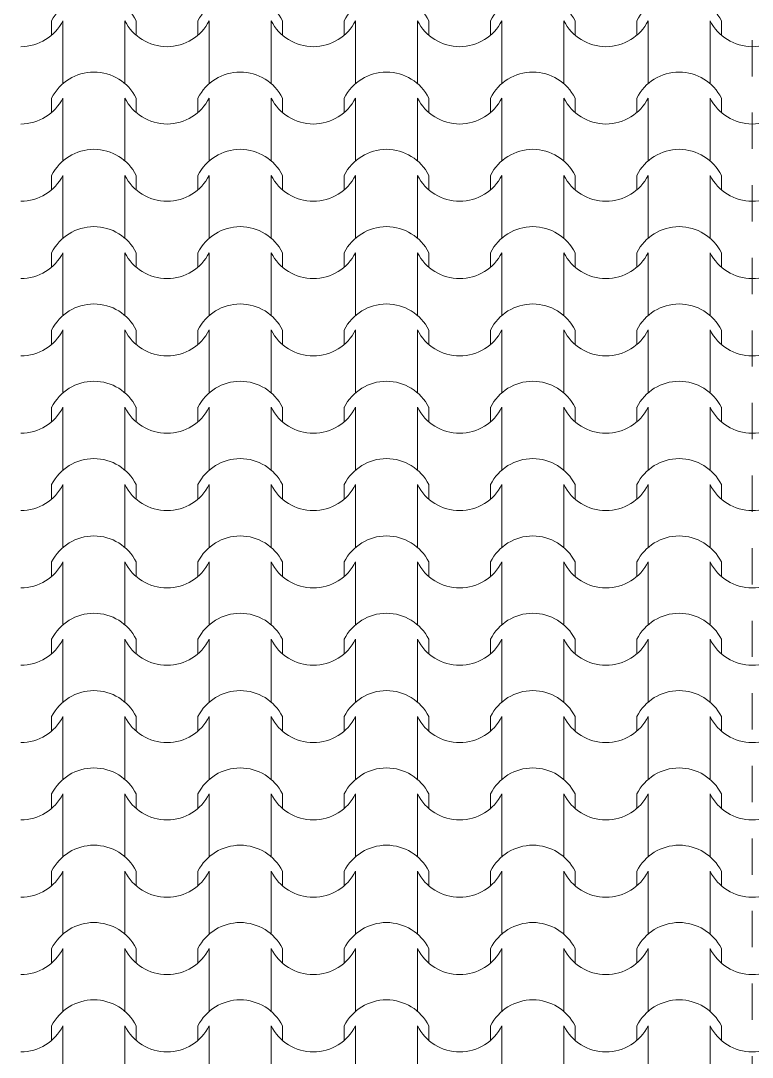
# Model space of a CAD drawing. Header units: feet. Extents: x 2791058 to 2855058, y -67651 to -26651.
# Drawn here: x 2832373 to 2835218, y -47993 to -43962 of the extents above; entities that cross this region are included whole.
import ezdxf

# ---------------------------------------------------------------- set-up
doc = ezdxf.new("R2010")
doc.units = ezdxf.units.FT
doc.header["$MEASUREMENT"] = 0
doc.linetypes.add('Dashed', pattern=[282.222223, 141.111112, -141.111112])
doc.layers.add('Model Unit - Zone_Pen_No__101', color=252, linetype='Continuous', lineweight=0)
doc.layers.add('Structural - Bearing_Pen_No__82', color=7, linetype='Continuous', lineweight=0, true_color=0xaaaaaa)

# ---------------------------------------------------------------- blocks, each defined once
blk = doc.blocks.new('*X3', base_point=(2247653.8, -76425))
at = {"layer": 'Structural - Bearing_Pen_No__82', "color": 253, "linetype": 'Continuous', "lineweight": 0, "true_color": 0xaaaaaa}
for p, q in [((2832493.6, -44018.3), (2832493.6, -43962.3)), ((2832537.6, -44084.2), (2832537.6, -43962.3)), ((2832778.1, -44084.2), (2832778.1, -43962.3)), ((2832822.1, -44018.3), (2832822.1, -43962.3)), ((2833062.6, -44018.3), (2833062.6, -43962.3)), ((2833106.6, -44084.2), (2833106.6, -43962.3)), ((2833347, -44084.2), (2833347, -43962.3)), ((2833391.1, -44018.3), (2833391.1, -43962.3)), ((2833631.5, -44018.3), (2833631.5, -43962.3)), ((2833675.5, -44084.2), (2833675.5, -43962.3)), ((2833916, -44084.2), (2833916, -43962.3)), ((2833960, -44018.3), (2833960, -43962.3)), ((2834200.5, -44018.3), (2834200.5, -43962.3)), ((2834244.5, -44084.2), (2834244.5, -43962.3)), ((2834485, -44084.2), (2834485, -43962.3)), ((2834529, -44018.3), (2834529, -43962.3)), ((2834769.4, -44018.3), (2834769.4, -43962.3)), ((2834813.5, -44084.2), (2834813.5, -43962.3)), ((2835053.9, -44084.2), (2835053.9, -43962.3)), ((2835097.9, -44018.3), (2835097.9, -43962.3)), ((2832537.6, -44206.2), (2832537.6, -44084.2)), ((2832778.1, -44206.2), (2832778.1, -44084.2)), ((2833106.6, -44206.2), (2833106.6, -44084.2)), ((2833347, -44206.2), (2833347, -44084.2)), ((2833675.5, -44206.2), (2833675.5, -44084.2)), ((2833916, -44206.2), (2833916, -44084.2)), ((2834244.5, -44206.2), (2834244.5, -44084.2)), ((2834485, -44206.2), (2834485, -44084.2)), ((2834813.5, -44206.2), (2834813.5, -44084.2)), ((2835053.9, -44206.2), (2835053.9, -44084.2)), ((2832493.6, -44319), (2832493.6, -44263)), ((2832537.6, -44384.9), (2832537.6, -44263)), ((2832778.1, -44384.9), (2832778.1, -44263)), ((2832822.1, -44319), (2832822.1, -44263)), ((2833062.6, -44319), (2833062.6, -44263)), ((2833106.6, -44384.9), (2833106.6, -44263)), ((2833347, -44384.9), (2833347, -44263)), ((2833391.1, -44319), (2833391.1, -44263)), ((2833631.5, -44319), (2833631.5, -44263)), ((2833675.5, -44384.9), (2833675.5, -44263)), ((2833916, -44384.9), (2833916, -44263)), ((2833960, -44319), (2833960, -44263)), ((2834200.5, -44319), (2834200.5, -44263)), ((2834244.5, -44384.9), (2834244.5, -44263)), ((2834485, -44384.9), (2834485, -44263)), ((2834529, -44319), (2834529, -44263)), ((2834769.4, -44319), (2834769.4, -44263)), ((2834813.5, -44384.9), (2834813.5, -44263)), ((2835053.9, -44384.9), (2835053.9, -44263)), ((2835097.9, -44319), (2835097.9, -44263)), ((2832537.6, -44506.8), (2832537.6, -44384.9)), ((2832778.1, -44506.8), (2832778.1, -44384.9)), ((2833106.6, -44506.8), (2833106.6, -44384.9)), ((2833347, -44506.8), (2833347, -44384.9)), ((2833675.5, -44506.8), (2833675.5, -44384.9)), ((2833916, -44506.8), (2833916, -44384.9)), ((2834244.5, -44506.8), (2834244.5, -44384.9)), ((2834485, -44506.8), (2834485, -44384.9)), ((2834813.5, -44506.8), (2834813.5, -44384.9)), ((2835053.9, -44506.8), (2835053.9, -44384.9)), ((2832493.6, -44619.7), (2832493.6, -44563.6)), ((2832537.6, -44685.6), (2832537.6, -44563.6)), ((2832778.1, -44685.6), (2832778.1, -44563.6)), ((2832822.1, -44619.7), (2832822.1, -44563.6)), ((2833062.6, -44619.7), (2833062.6, -44563.6)), ((2833106.6, -44685.6), (2833106.6, -44563.6)), ((2833347, -44685.6), (2833347, -44563.6)), ((2833391.1, -44619.7), (2833391.1, -44563.6)), ((2833631.5, -44619.7), (2833631.5, -44563.6)), ((2833675.5, -44685.6), (2833675.5, -44563.6)), ((2833916, -44685.6), (2833916, -44563.6)), ((2833960, -44619.7), (2833960, -44563.6)), ((2834200.5, -44619.7), (2834200.5, -44563.6)), ((2834244.5, -44685.6), (2834244.5, -44563.6)), ((2834485, -44685.6), (2834485, -44563.6)), ((2834529, -44619.7), (2834529, -44563.6)), ((2834769.4, -44619.7), (2834769.4, -44563.6)), ((2834813.5, -44685.6), (2834813.5, -44563.6)), ((2835053.9, -44685.6), (2835053.9, -44563.6)), ((2835097.9, -44619.7), (2835097.9, -44563.6)), ((2832537.6, -44807.5), (2832537.6, -44685.6)), ((2832778.1, -44807.5), (2832778.1, -44685.6)), ((2833106.6, -44807.5), (2833106.6, -44685.6)), ((2833347, -44807.5), (2833347, -44685.6)), ((2833675.5, -44807.5), (2833675.5, -44685.6)), ((2833916, -44807.5), (2833916, -44685.6)), ((2834244.5, -44807.5), (2834244.5, -44685.6)), ((2834485, -44807.5), (2834485, -44685.6)), ((2834813.5, -44807.5), (2834813.5, -44685.6)), ((2835053.9, -44807.5), (2835053.9, -44685.6)), ((2832493.6, -44920.4), (2832493.6, -44864.3)), ((2832537.6, -44986.2), (2832537.6, -44864.3)), ((2832778.1, -44986.2), (2832778.1, -44864.3)), ((2832822.1, -44920.4), (2832822.1, -44864.3)), ((2833062.6, -44920.4), (2833062.6, -44864.3)), ((2833106.6, -44986.2), (2833106.6, -44864.3)), ((2833347, -44986.2), (2833347, -44864.3)), ((2833391.1, -44920.4), (2833391.1, -44864.3)), ((2833631.5, -44920.4), (2833631.5, -44864.3)), ((2833675.5, -44986.2), (2833675.5, -44864.3)), ((2833916, -44986.2), (2833916, -44864.3)), ((2833960, -44920.4), (2833960, -44864.3)), ((2834200.5, -44920.4), (2834200.5, -44864.3)), ((2834244.5, -44986.2), (2834244.5, -44864.3)), ((2834485, -44986.2), (2834485, -44864.3)), ((2834529, -44920.4), (2834529, -44864.3)), ((2834769.4, -44920.4), (2834769.4, -44864.3)), ((2834813.5, -44986.2), (2834813.5, -44864.3)), ((2835053.9, -44986.2), (2835053.9, -44864.3)), ((2835097.9, -44920.4), (2835097.9, -44864.3)), ((2832537.6, -45108.2), (2832537.6, -44986.2)), ((2832778.1, -45108.2), (2832778.1, -44986.2)), ((2833106.6, -45108.2), (2833106.6, -44986.2)), ((2833347, -45108.2), (2833347, -44986.2)), ((2833675.5, -45108.2), (2833675.5, -44986.2)), ((2833916, -45108.2), (2833916, -44986.2)), ((2834244.5, -45108.2), (2834244.5, -44986.2)), ((2834485, -45108.2), (2834485, -44986.2)), ((2834813.5, -45108.2), (2834813.5, -44986.2)), ((2835053.9, -45108.2), (2835053.9, -44986.2)), ((2832493.6, -45221), (2832493.6, -45165)), ((2832537.6, -45286.9), (2832537.6, -45165)), ((2832778.1, -45286.9), (2832778.1, -45165)), ((2832822.1, -45221), (2832822.1, -45165)), ((2833062.6, -45221), (2833062.6, -45165)), ((2833106.6, -45286.9), (2833106.6, -45165)), ((2833347, -45286.9), (2833347, -45165)), ((2833391.1, -45221), (2833391.1, -45165)), ((2833631.5, -45221), (2833631.5, -45165)), ((2833675.5, -45286.9), (2833675.5, -45165)), ((2833916, -45286.9), (2833916, -45165)), ((2833960, -45221), (2833960, -45165)), ((2834200.5, -45221), (2834200.5, -45165)), ((2834244.5, -45286.9), (2834244.5, -45165)), ((2834485, -45286.9), (2834485, -45165)), ((2834529, -45221), (2834529, -45165)), ((2834769.4, -45221), (2834769.4, -45165)), ((2834813.5, -45286.9), (2834813.5, -45165)), ((2835053.9, -45286.9), (2835053.9, -45165)), ((2835097.9, -45221), (2835097.9, -45165)), ((2832537.6, -45408.8), (2832537.6, -45286.9)), ((2832778.1, -45408.8), (2832778.1, -45286.9)), ((2833106.6, -45408.8), (2833106.6, -45286.9)), ((2833347, -45408.8), (2833347, -45286.9)), ((2833675.5, -45408.8), (2833675.5, -45286.9)), ((2833916, -45408.8), (2833916, -45286.9)), ((2834244.5, -45408.8), (2834244.5, -45286.9)), ((2834485, -45408.8), (2834485, -45286.9)), ((2834813.5, -45408.8), (2834813.5, -45286.9)), ((2835053.9, -45408.8), (2835053.9, -45286.9)), ((2832493.6, -45521.7), (2832493.6, -45465.6)), ((2832537.6, -45587.6), (2832537.6, -45465.6)), ((2832778.1, -45587.6), (2832778.1, -45465.6)), ((2832822.1, -45521.7), (2832822.1, -45465.6)), ((2833062.6, -45521.7), (2833062.6, -45465.6)), ((2833106.6, -45587.6), (2833106.6, -45465.6)), ((2833347, -45587.6), (2833347, -45465.6)), ((2833391.1, -45521.7), (2833391.1, -45465.6)), ((2833631.5, -45521.7), (2833631.5, -45465.6)), ((2833675.5, -45587.6), (2833675.5, -45465.6)), ((2833916, -45587.6), (2833916, -45465.6)), ((2833960, -45521.7), (2833960, -45465.6)), ((2834200.5, -45521.7), (2834200.5, -45465.6)), ((2834244.5, -45587.6), (2834244.5, -45465.6)), ((2834485, -45587.6), (2834485, -45465.6)), ((2834529, -45521.7), (2834529, -45465.6)), ((2834769.4, -45521.7), (2834769.4, -45465.6)), ((2834813.5, -45587.6), (2834813.5, -45465.6)), ((2835053.9, -45587.6), (2835053.9, -45465.6)), ((2835097.9, -45521.7), (2835097.9, -45465.6)), ((2832537.6, -45709.5), (2832537.6, -45587.6)), ((2832778.1, -45709.5), (2832778.1, -45587.6)), ((2833106.6, -45709.5), (2833106.6, -45587.6)), ((2833347, -45709.5), (2833347, -45587.6)), ((2833675.5, -45709.5), (2833675.5, -45587.6)), ((2833916, -45709.5), (2833916, -45587.6)), ((2834244.5, -45709.5), (2834244.5, -45587.6)), ((2834485, -45709.5), (2834485, -45587.6)), ((2834813.5, -45709.5), (2834813.5, -45587.6)), ((2835053.9, -45709.5), (2835053.9, -45587.6)), ((2832493.6, -45822.4), (2832493.6, -45766.3)), ((2832537.6, -45888.3), (2832537.6, -45766.3)), ((2832778.1, -45888.3), (2832778.1, -45766.3)), ((2832822.1, -45822.4), (2832822.1, -45766.3)), ((2833062.6, -45822.4), (2833062.6, -45766.3)), ((2833106.6, -45888.3), (2833106.6, -45766.3)), ((2833347, -45888.3), (2833347, -45766.3)), ((2833391.1, -45822.4), (2833391.1, -45766.3)), ((2833631.5, -45822.4), (2833631.5, -45766.3)), ((2833675.5, -45888.3), (2833675.5, -45766.3)), ((2833916, -45888.3), (2833916, -45766.3)), ((2833960, -45822.4), (2833960, -45766.3)), ((2834200.5, -45822.4), (2834200.5, -45766.3)), ((2834244.5, -45888.3), (2834244.5, -45766.3)), ((2834485, -45888.3), (2834485, -45766.3)), ((2834529, -45822.4), (2834529, -45766.3)), ((2834769.4, -45822.4), (2834769.4, -45766.3)), ((2834813.5, -45888.3), (2834813.5, -45766.3)), ((2835053.9, -45888.3), (2835053.9, -45766.3)), ((2835097.9, -45822.4), (2835097.9, -45766.3)), ((2832537.6, -46010.2), (2832537.6, -45888.3)), ((2832778.1, -46010.2), (2832778.1, -45888.3)), ((2833106.6, -46010.2), (2833106.6, -45888.3)), ((2833347, -46010.2), (2833347, -45888.3)), ((2833675.5, -46010.2), (2833675.5, -45888.3)), ((2833916, -46010.2), (2833916, -45888.3)), ((2834244.5, -46010.2), (2834244.5, -45888.3)), ((2834485, -46010.2), (2834485, -45888.3)), ((2834813.5, -46010.2), (2834813.5, -45888.3)), ((2835053.9, -46010.2), (2835053.9, -45888.3)), ((2832493.6, -46123), (2832493.6, -46067)), ((2832537.6, -46188.9), (2832537.6, -46067)), ((2832778.1, -46188.9), (2832778.1, -46067)), ((2832822.1, -46123), (2832822.1, -46067)), ((2833062.6, -46123), (2833062.6, -46067)), ((2833106.6, -46188.9), (2833106.6, -46067)), ((2833347, -46188.9), (2833347, -46067)), ((2833391.1, -46123), (2833391.1, -46067)), ((2833631.5, -46123), (2833631.5, -46067)), ((2833675.5, -46188.9), (2833675.5, -46067)), ((2833916, -46188.9), (2833916, -46067)), ((2833960, -46123), (2833960, -46067)), ((2834200.5, -46123), (2834200.5, -46067)), ((2834244.5, -46188.9), (2834244.5, -46067)), ((2834485, -46188.9), (2834485, -46067)), ((2834529, -46123), (2834529, -46067)), ((2834769.4, -46123), (2834769.4, -46067)), ((2834813.5, -46188.9), (2834813.5, -46067)), ((2835053.9, -46188.9), (2835053.9, -46067)), ((2835097.9, -46123), (2835097.9, -46067)), ((2832537.6, -46310.9), (2832537.6, -46188.9)), ((2832778.1, -46310.9), (2832778.1, -46188.9)), ((2833106.6, -46310.9), (2833106.6, -46188.9)), ((2833347, -46310.9), (2833347, -46188.9)), ((2833675.5, -46310.9), (2833675.5, -46188.9)), ((2833916, -46310.9), (2833916, -46188.9)), ((2834244.5, -46310.9), (2834244.5, -46188.9)), ((2834485, -46310.9), (2834485, -46188.9)), ((2834813.5, -46310.9), (2834813.5, -46188.9)), ((2835053.9, -46310.9), (2835053.9, -46188.9)), ((2832493.6, -46423.7), (2832493.6, -46367.7)), ((2832537.6, -46489.6), (2832537.6, -46367.7)), ((2832778.1, -46489.6), (2832778.1, -46367.7)), ((2832822.1, -46423.7), (2832822.1, -46367.7)), ((2833062.6, -46423.7), (2833062.6, -46367.7)), ((2833106.6, -46489.6), (2833106.6, -46367.7)), ((2833347, -46489.6), (2833347, -46367.7)), ((2833391.1, -46423.7), (2833391.1, -46367.7)), ((2833631.5, -46423.7), (2833631.5, -46367.7)), ((2833675.5, -46489.6), (2833675.5, -46367.7)), ((2833916, -46489.6), (2833916, -46367.7)), ((2833960, -46423.7), (2833960, -46367.7)), ((2834200.5, -46423.7), (2834200.5, -46367.7)), ((2834244.5, -46489.6), (2834244.5, -46367.7)), ((2834485, -46489.6), (2834485, -46367.7)), ((2834529, -46423.7), (2834529, -46367.7)), ((2834769.4, -46423.7), (2834769.4, -46367.7)), ((2834813.5, -46489.6), (2834813.5, -46367.7)), ((2835053.9, -46489.6), (2835053.9, -46367.7)), ((2835097.9, -46423.7), (2835097.9, -46367.7)), ((2832537.6, -46611.5), (2832537.6, -46489.6)), ((2832778.1, -46611.5), (2832778.1, -46489.6)), ((2833106.6, -46611.5), (2833106.6, -46489.6)), ((2833347, -46611.5), (2833347, -46489.6)), ((2833675.5, -46611.5), (2833675.5, -46489.6)), ((2833916, -46611.5), (2833916, -46489.6)), ((2834244.5, -46611.5), (2834244.5, -46489.6)), ((2834485, -46611.5), (2834485, -46489.6)), ((2834813.5, -46611.5), (2834813.5, -46489.6)), ((2835053.9, -46611.5), (2835053.9, -46489.6)), ((2832493.6, -46724.4), (2832493.6, -46668.3)), ((2832537.6, -46790.3), (2832537.6, -46668.3)), ((2832778.1, -46790.3), (2832778.1, -46668.3)), ((2832822.1, -46724.4), (2832822.1, -46668.3)), ((2833062.6, -46724.4), (2833062.6, -46668.3)), ((2833106.6, -46790.3), (2833106.6, -46668.3)), ((2833347, -46790.3), (2833347, -46668.3)), ((2833391.1, -46724.4), (2833391.1, -46668.3)), ((2833631.5, -46724.4), (2833631.5, -46668.3)), ((2833675.5, -46790.3), (2833675.5, -46668.3)), ((2833916, -46790.3), (2833916, -46668.3)), ((2833960, -46724.4), (2833960, -46668.3)), ((2834200.5, -46724.4), (2834200.5, -46668.3)), ((2834244.5, -46790.3), (2834244.5, -46668.3)), ((2834485, -46790.3), (2834485, -46668.3)), ((2834529, -46724.4), (2834529, -46668.3)), ((2834769.4, -46724.4), (2834769.4, -46668.3)), ((2834813.5, -46790.3), (2834813.5, -46668.3)), ((2835053.9, -46790.3), (2835053.9, -46668.3)), ((2835097.9, -46724.4), (2835097.9, -46668.3)), ((2832537.6, -46912.2), (2832537.6, -46790.3)), ((2832778.1, -46912.2), (2832778.1, -46790.3)), ((2833106.6, -46912.2), (2833106.6, -46790.3)), ((2833347, -46912.2), (2833347, -46790.3)), ((2833675.5, -46912.2), (2833675.5, -46790.3)), ((2833916, -46912.2), (2833916, -46790.3)), ((2834244.5, -46912.2), (2834244.5, -46790.3)), ((2834485, -46912.2), (2834485, -46790.3)), ((2834813.5, -46912.2), (2834813.5, -46790.3)), ((2835053.9, -46912.2), (2835053.9, -46790.3)), ((2832493.6, -47025.1), (2832493.6, -46969)), ((2832537.6, -47090.9), (2832537.6, -46969)), ((2832778.1, -47090.9), (2832778.1, -46969)), ((2832822.1, -47025.1), (2832822.1, -46969)), ((2833062.6, -47025.1), (2833062.6, -46969)), ((2833106.6, -47090.9), (2833106.6, -46969)), ((2833347, -47090.9), (2833347, -46969)), ((2833391.1, -47025.1), (2833391.1, -46969)), ((2833631.5, -47025.1), (2833631.5, -46969)), ((2833675.5, -47090.9), (2833675.5, -46969)), ((2833916, -47090.9), (2833916, -46969)), ((2833960, -47025.1), (2833960, -46969)), ((2834200.5, -47025.1), (2834200.5, -46969)), ((2834244.5, -47090.9), (2834244.5, -46969)), ((2834485, -47090.9), (2834485, -46969)), ((2834529, -47025.1), (2834529, -46969)), ((2834769.4, -47025.1), (2834769.4, -46969)), ((2834813.5, -47090.9), (2834813.5, -46969)), ((2835053.9, -47090.9), (2835053.9, -46969)), ((2835097.9, -47025.1), (2835097.9, -46969)), ((2832537.6, -47212.9), (2832537.6, -47090.9)), ((2832778.1, -47212.9), (2832778.1, -47090.9)), ((2833106.6, -47212.9), (2833106.6, -47090.9)), ((2833347, -47212.9), (2833347, -47090.9)), ((2833675.5, -47212.9), (2833675.5, -47090.9)), ((2833916, -47212.9), (2833916, -47090.9)), ((2834244.5, -47212.9), (2834244.5, -47090.9)), ((2834485, -47212.9), (2834485, -47090.9)), ((2834813.5, -47212.9), (2834813.5, -47090.9)), ((2835053.9, -47212.9), (2835053.9, -47090.9)), ((2832493.6, -47325.7), (2832493.6, -47269.7)), ((2832537.6, -47391.6), (2832537.6, -47269.7)), ((2832778.1, -47391.6), (2832778.1, -47269.7)), ((2832822.1, -47325.7), (2832822.1, -47269.7)), ((2833062.6, -47325.7), (2833062.6, -47269.7)), ((2833106.6, -47391.6), (2833106.6, -47269.7)), ((2833347, -47391.6), (2833347, -47269.7)), ((2833391.1, -47325.7), (2833391.1, -47269.7)), ((2833631.5, -47325.7), (2833631.5, -47269.7)), ((2833675.5, -47391.6), (2833675.5, -47269.7)), ((2833916, -47391.6), (2833916, -47269.7)), ((2833960, -47325.7), (2833960, -47269.7)), ((2834200.5, -47325.7), (2834200.5, -47269.7)), ((2834244.5, -47391.6), (2834244.5, -47269.7)), ((2834485, -47391.6), (2834485, -47269.7)), ((2834529, -47325.7), (2834529, -47269.7)), ((2834769.4, -47325.7), (2834769.4, -47269.7)), ((2834813.5, -47391.6), (2834813.5, -47269.7)), ((2835053.9, -47391.6), (2835053.9, -47269.7)), ((2835097.9, -47325.7), (2835097.9, -47269.7)), ((2832537.6, -47513.6), (2832537.6, -47391.6)), ((2832778.1, -47513.6), (2832778.1, -47391.6)), ((2833106.6, -47513.6), (2833106.6, -47391.6)), ((2833347, -47513.6), (2833347, -47391.6)), ((2833675.5, -47513.6), (2833675.5, -47391.6)), ((2833916, -47513.6), (2833916, -47391.6)), ((2834244.5, -47513.6), (2834244.5, -47391.6)), ((2834485, -47513.6), (2834485, -47391.6)), ((2834813.5, -47513.6), (2834813.5, -47391.6)), ((2835053.9, -47513.6), (2835053.9, -47391.6)), ((2832493.6, -47626.4), (2832493.6, -47570.3)), ((2832537.6, -47692.3), (2832537.6, -47570.3)), ((2832778.1, -47692.3), (2832778.1, -47570.3)), ((2832822.1, -47626.4), (2832822.1, -47570.3)), ((2833062.6, -47626.4), (2833062.6, -47570.3)), ((2833106.6, -47692.3), (2833106.6, -47570.3)), ((2833347, -47692.3), (2833347, -47570.3)), ((2833391.1, -47626.4), (2833391.1, -47570.3)), ((2833631.5, -47626.4), (2833631.5, -47570.3)), ((2833675.5, -47692.3), (2833675.5, -47570.3)), ((2833916, -47692.3), (2833916, -47570.3)), ((2833960, -47626.4), (2833960, -47570.3)), ((2834200.5, -47626.4), (2834200.5, -47570.3)), ((2834244.5, -47692.3), (2834244.5, -47570.3)), ((2834485, -47692.3), (2834485, -47570.3)), ((2834529, -47626.4), (2834529, -47570.3)), ((2834769.4, -47626.4), (2834769.4, -47570.3)), ((2834813.5, -47692.3), (2834813.5, -47570.3)), ((2835053.9, -47692.3), (2835053.9, -47570.3)), ((2835097.9, -47626.4), (2835097.9, -47570.3)), ((2832537.6, -47814.2), (2832537.6, -47692.3)), ((2832778.1, -47814.2), (2832778.1, -47692.3)), ((2833106.6, -47814.2), (2833106.6, -47692.3)), ((2833347, -47814.2), (2833347, -47692.3)), ((2833675.5, -47814.2), (2833675.5, -47692.3)), ((2833916, -47814.2), (2833916, -47692.3)), ((2834244.5, -47814.2), (2834244.5, -47692.3)), ((2834485, -47814.2), (2834485, -47692.3)), ((2834813.5, -47814.2), (2834813.5, -47692.3)), ((2835053.9, -47814.2), (2835053.9, -47692.3)), ((2832493.6, -47927.1), (2832493.6, -47871)), ((2832537.6, -47993), (2832537.6, -47871)), ((2832778.1, -47993), (2832778.1, -47871)), ((2832822.1, -47927.1), (2832822.1, -47871)), ((2833062.6, -47927.1), (2833062.6, -47871)), ((2833106.6, -47993), (2833106.6, -47871)), ((2833347, -47993), (2833347, -47871)), ((2833391.1, -47927.1), (2833391.1, -47871)), ((2833631.5, -47927.1), (2833631.5, -47871)), ((2833675.5, -47993), (2833675.5, -47871)), ((2833916, -47993), (2833916, -47871)), ((2833960, -47927.1), (2833960, -47871)), ((2834200.5, -47927.1), (2834200.5, -47871)), ((2834244.5, -47993), (2834244.5, -47871)), ((2834485, -47993), (2834485, -47871)), ((2834529, -47927.1), (2834529, -47871)), ((2834769.4, -47927.1), (2834769.4, -47871)), ((2834813.5, -47993), (2834813.5, -47871)), ((2835053.9, -47993), (2835053.9, -47871)), ((2835097.9, -47927.1), (2835097.9, -47871)), ((2832537.6, -48114.9), (2832537.6, -47993)), ((2832778.1, -48114.9), (2832778.1, -47993)), ((2833106.6, -48114.9), (2833106.6, -47993)), ((2833347, -48114.9), (2833347, -47993)), ((2833675.5, -48114.9), (2833675.5, -47993)), ((2833916, -48114.9), (2833916, -47993)), ((2834244.5, -48114.9), (2834244.5, -47993)), ((2834485, -48114.9), (2834485, -47993)), ((2834813.5, -48114.9), (2834813.5, -47993)), ((2835053.9, -48114.9), (2835053.9, -47993))]:
    blk.add_line(p, q, dxfattribs=at)
for centre, radius, start, end in [((2832657.9, -44044.9), 183.9, 26.7044, 153.2956), ((2833226.8, -44044.9), 183.9, 26.7044, 153.2956), ((2833795.8, -44044.9), 183.9, 26.7044, 153.2956), ((2834364.7, -44044.9), 183.9, 26.7044, 153.2956), ((2834933.7, -44044.9), 183.9, 26.7044, 153.2956), ((2832372.8, -43878.4), 184.9, 270.1705, 333.0115), ((2832942.9, -43878.4), 184.9, 206.9885, 269.8295), ((2832941.8, -43878.4), 184.9, 270.1705, 333.0115), ((2833511.8, -43878.4), 184.9, 206.9885, 269.8295), ((2833510.7, -43878.4), 184.9, 270.1705, 333.0115), ((2834080.8, -43878.4), 184.9, 206.9885, 269.8295), ((2834079.7, -43878.4), 184.9, 270.1705, 333.0115), ((2834649.8, -43878.4), 184.9, 206.9885, 269.8295), ((2834648.7, -43878.4), 184.9, 270.1705, 333.0115), ((2835218.7, -43878.4), 184.9, 206.9885, 269.8295), ((2835217.6, -43878.4), 184.9, 270.1705, 333.0115), ((2832657.9, -44345.6), 183.9, 26.7044, 153.2956), ((2833226.8, -44345.6), 183.9, 26.7044, 153.2956), ((2833795.8, -44345.6), 183.9, 26.7044, 153.2956), ((2834364.7, -44345.6), 183.9, 26.7044, 153.2956), ((2834933.7, -44345.6), 183.9, 26.7044, 153.2956), ((2832372.8, -44179), 184.9, 270.1705, 333.0115), ((2832942.9, -44179), 184.9, 206.9885, 269.8295), ((2832941.8, -44179), 184.9, 270.1705, 333.0115), ((2833511.8, -44179), 184.9, 206.9885, 269.8295), ((2833510.7, -44179), 184.9, 270.1705, 333.0115), ((2834080.8, -44179), 184.9, 206.9885, 269.8295), ((2834079.7, -44179), 184.9, 270.1705, 333.0115), ((2834649.8, -44179), 184.9, 206.9885, 269.8295), ((2834648.7, -44179), 184.9, 270.1705, 333.0115), ((2835218.7, -44179), 184.9, 206.9885, 269.8295), ((2835217.6, -44179), 184.9, 270.1705, 333.0115), ((2832657.9, -44646.2), 183.9, 26.7044, 153.2956), ((2833226.8, -44646.2), 183.9, 26.7044, 153.2956), ((2833795.8, -44646.2), 183.9, 26.7044, 153.2956), ((2834364.7, -44646.2), 183.9, 26.7044, 153.2956), ((2834933.7, -44646.2), 183.9, 26.7044, 153.2956), ((2832372.8, -44479.7), 184.9, 270.1705, 333.0115), ((2832942.9, -44479.7), 184.9, 206.9885, 269.8295), ((2832941.8, -44479.7), 184.9, 270.1705, 333.0115), ((2833511.8, -44479.7), 184.9, 206.9885, 269.8295), ((2833510.7, -44479.7), 184.9, 270.1705, 333.0115), ((2834080.8, -44479.7), 184.9, 206.9885, 269.8295), ((2834079.7, -44479.7), 184.9, 270.1705, 333.0115), ((2834649.8, -44479.7), 184.9, 206.9885, 269.8295), ((2834648.7, -44479.7), 184.9, 270.1705, 333.0115), ((2835218.7, -44479.7), 184.9, 206.9885, 269.8295), ((2835217.6, -44479.7), 184.9, 270.1705, 333.0115), ((2832657.9, -44946.9), 183.9, 26.7044, 153.2956), ((2833226.8, -44946.9), 183.9, 26.7044, 153.2956), ((2833795.8, -44946.9), 183.9, 26.7044, 153.2956), ((2834364.7, -44946.9), 183.9, 26.7044, 153.2956), ((2834933.7, -44946.9), 183.9, 26.7044, 153.2956), ((2832372.8, -44780.4), 184.9, 270.1705, 333.0115), ((2832942.9, -44780.4), 184.9, 206.9885, 269.8295), ((2832941.8, -44780.4), 184.9, 270.1705, 333.0115), ((2833511.8, -44780.4), 184.9, 206.9885, 269.8295), ((2833510.7, -44780.4), 184.9, 270.1705, 333.0115), ((2834080.8, -44780.4), 184.9, 206.9885, 269.8295), ((2834079.7, -44780.4), 184.9, 270.1705, 333.0115), ((2834649.8, -44780.4), 184.9, 206.9885, 269.8295), ((2834648.7, -44780.4), 184.9, 270.1705, 333.0115), ((2835218.7, -44780.4), 184.9, 206.9885, 269.8295), ((2835217.6, -44780.4), 184.9, 270.1705, 333.0115), ((2832657.9, -45247.6), 183.9, 26.7044, 153.2956), ((2833226.8, -45247.6), 183.9, 26.7044, 153.2956), ((2833795.8, -45247.6), 183.9, 26.7044, 153.2956), ((2834364.7, -45247.6), 183.9, 26.7044, 153.2956), ((2834933.7, -45247.6), 183.9, 26.7044, 153.2956), ((2832372.8, -45081), 184.9, 270.1705, 333.0115), ((2832942.9, -45081), 184.9, 206.9885, 269.8295), ((2832941.8, -45081), 184.9, 270.1705, 333.0115), ((2833511.8, -45081), 184.9, 206.9885, 269.8295), ((2833510.7, -45081), 184.9, 270.1705, 333.0115), ((2834080.8, -45081), 184.9, 206.9885, 269.8295), ((2834079.7, -45081), 184.9, 270.1705, 333.0115), ((2834649.8, -45081), 184.9, 206.9885, 269.8295), ((2834648.7, -45081), 184.9, 270.1705, 333.0115), ((2835218.7, -45081), 184.9, 206.9885, 269.8295), ((2835217.6, -45081), 184.9, 270.1705, 333.0115), ((2832657.9, -45548.3), 183.9, 26.7044, 153.2956), ((2833226.8, -45548.3), 183.9, 26.7044, 153.2956), ((2833795.8, -45548.3), 183.9, 26.7044, 153.2956), ((2834364.7, -45548.3), 183.9, 26.7044, 153.2956), ((2834933.7, -45548.3), 183.9, 26.7044, 153.2956), ((2832372.8, -45381.7), 184.9, 270.1705, 333.0115), ((2832942.9, -45381.7), 184.9, 206.9885, 269.8295), ((2832941.8, -45381.7), 184.9, 270.1705, 333.0115), ((2833511.8, -45381.7), 184.9, 206.9885, 269.8295), ((2833510.7, -45381.7), 184.9, 270.1705, 333.0115), ((2834080.8, -45381.7), 184.9, 206.9885, 269.8295), ((2834079.7, -45381.7), 184.9, 270.1705, 333.0115), ((2834649.8, -45381.7), 184.9, 206.9885, 269.8295), ((2834648.7, -45381.7), 184.9, 270.1705, 333.0115), ((2835218.7, -45381.7), 184.9, 206.9885, 269.8295), ((2835217.6, -45381.7), 184.9, 270.1705, 333.0115), ((2832657.9, -45848.9), 183.9, 26.7044, 153.2956), ((2833226.8, -45848.9), 183.9, 26.7044, 153.2956), ((2833795.8, -45848.9), 183.9, 26.7044, 153.2956), ((2834364.7, -45848.9), 183.9, 26.7044, 153.2956), ((2834933.7, -45848.9), 183.9, 26.7044, 153.2956), ((2832372.8, -45682.4), 184.9, 270.1705, 333.0115), ((2832942.9, -45682.4), 184.9, 206.9885, 269.8295), ((2832941.8, -45682.4), 184.9, 270.1705, 333.0115), ((2833511.8, -45682.4), 184.9, 206.9885, 269.8295), ((2833510.7, -45682.4), 184.9, 270.1705, 333.0115), ((2834080.8, -45682.4), 184.9, 206.9885, 269.8295), ((2834079.7, -45682.4), 184.9, 270.1705, 333.0115), ((2834649.8, -45682.4), 184.9, 206.9885, 269.8295), ((2834648.7, -45682.4), 184.9, 270.1705, 333.0115), ((2835218.7, -45682.4), 184.9, 206.9885, 269.8295), ((2835217.6, -45682.4), 184.9, 270.1705, 333.0115), ((2832657.9, -46149.6), 183.9, 26.7044, 153.2956), ((2833226.8, -46149.6), 183.9, 26.7044, 153.2956), ((2833795.8, -46149.6), 183.9, 26.7044, 153.2956), ((2834364.7, -46149.6), 183.9, 26.7044, 153.2956), ((2834933.7, -46149.6), 183.9, 26.7044, 153.2956), ((2832372.8, -45983.1), 184.9, 270.1705, 333.0115), ((2832942.9, -45983.1), 184.9, 206.9885, 269.8295), ((2832941.8, -45983.1), 184.9, 270.1705, 333.0115), ((2833511.8, -45983.1), 184.9, 206.9885, 269.8295), ((2833510.7, -45983.1), 184.9, 270.1705, 333.0115), ((2834080.8, -45983.1), 184.9, 206.9885, 269.8295), ((2834079.7, -45983.1), 184.9, 270.1705, 333.0115), ((2834649.8, -45983.1), 184.9, 206.9885, 269.8295), ((2834648.7, -45983.1), 184.9, 270.1705, 333.0115), ((2835218.7, -45983.1), 184.9, 206.9885, 269.8295), ((2835217.6, -45983.1), 184.9, 270.1705, 333.0115), ((2832657.9, -46450.3), 183.9, 26.7044, 153.2956), ((2833226.8, -46450.3), 183.9, 26.7044, 153.2956), ((2833795.8, -46450.3), 183.9, 26.7044, 153.2956), ((2834364.7, -46450.3), 183.9, 26.7044, 153.2956), ((2834933.7, -46450.3), 183.9, 26.7044, 153.2956), ((2832372.8, -46283.7), 184.9, 270.1705, 333.0115), ((2832942.9, -46283.7), 184.9, 206.9885, 269.8295), ((2832941.8, -46283.7), 184.9, 270.1705, 333.0115), ((2833511.8, -46283.7), 184.9, 206.9885, 269.8295), ((2833510.7, -46283.7), 184.9, 270.1705, 333.0115), ((2834080.8, -46283.7), 184.9, 206.9885, 269.8295), ((2834079.7, -46283.7), 184.9, 270.1705, 333.0115), ((2834649.8, -46283.7), 184.9, 206.9885, 269.8295), ((2834648.7, -46283.7), 184.9, 270.1705, 333.0115), ((2835218.7, -46283.7), 184.9, 206.9885, 269.8295), ((2835217.6, -46283.7), 184.9, 270.1705, 333.0115), ((2832657.9, -46751), 183.9, 26.7044, 153.2956), ((2833226.8, -46751), 183.9, 26.7044, 153.2956), ((2833795.8, -46751), 183.9, 26.7044, 153.2956), ((2834364.7, -46751), 183.9, 26.7044, 153.2956), ((2834933.7, -46751), 183.9, 26.7044, 153.2956), ((2832372.8, -46584.4), 184.9, 270.1705, 333.0115), ((2832942.9, -46584.4), 184.9, 206.9885, 269.8295), ((2832941.8, -46584.4), 184.9, 270.1705, 333.0115), ((2833511.8, -46584.4), 184.9, 206.9885, 269.8295), ((2833510.7, -46584.4), 184.9, 270.1705, 333.0115), ((2834080.8, -46584.4), 184.9, 206.9885, 269.8295), ((2834079.7, -46584.4), 184.9, 270.1705, 333.0115), ((2834649.8, -46584.4), 184.9, 206.9885, 269.8295), ((2834648.7, -46584.4), 184.9, 270.1705, 333.0115), ((2835218.7, -46584.4), 184.9, 206.9885, 269.8295), ((2835217.6, -46584.4), 184.9, 270.1705, 333.0115), ((2832657.9, -47051.6), 183.9, 26.7044, 153.2956), ((2833226.8, -47051.6), 183.9, 26.7044, 153.2956), ((2833795.8, -47051.6), 183.9, 26.7044, 153.2956), ((2834364.7, -47051.6), 183.9, 26.7044, 153.2956), ((2834933.7, -47051.6), 183.9, 26.7044, 153.2956), ((2832372.8, -46885.1), 184.9, 270.1705, 333.0115), ((2832942.9, -46885.1), 184.9, 206.9885, 269.8295), ((2832941.8, -46885.1), 184.9, 270.1705, 333.0115), ((2833511.8, -46885.1), 184.9, 206.9885, 269.8295), ((2833510.7, -46885.1), 184.9, 270.1705, 333.0115), ((2834080.8, -46885.1), 184.9, 206.9885, 269.8295), ((2834079.7, -46885.1), 184.9, 270.1705, 333.0115), ((2834649.8, -46885.1), 184.9, 206.9885, 269.8295), ((2834648.7, -46885.1), 184.9, 270.1705, 333.0115), ((2835218.7, -46885.1), 184.9, 206.9885, 269.8295), ((2835217.6, -46885.1), 184.9, 270.1705, 333.0115), ((2832657.9, -47352.3), 183.9, 26.7044, 153.2956), ((2833226.8, -47352.3), 183.9, 26.7044, 153.2956), ((2833795.8, -47352.3), 183.9, 26.7044, 153.2956), ((2834364.7, -47352.3), 183.9, 26.7044, 153.2956), ((2834933.7, -47352.3), 183.9, 26.7044, 153.2956), ((2832372.8, -47185.8), 184.9, 270.1705, 333.0115), ((2832942.9, -47185.8), 184.9, 206.9885, 269.8295), ((2832941.8, -47185.8), 184.9, 270.1705, 333.0115), ((2833511.8, -47185.8), 184.9, 206.9885, 269.8295), ((2833510.7, -47185.8), 184.9, 270.1705, 333.0115), ((2834080.8, -47185.8), 184.9, 206.9885, 269.8295), ((2834079.7, -47185.8), 184.9, 270.1705, 333.0115), ((2834649.8, -47185.8), 184.9, 206.9885, 269.8295), ((2834648.7, -47185.8), 184.9, 270.1705, 333.0115), ((2835218.7, -47185.8), 184.9, 206.9885, 269.8295), ((2835217.6, -47185.8), 184.9, 270.1705, 333.0115), ((2832657.9, -47653), 183.9, 26.7044, 153.2956), ((2833226.8, -47653), 183.9, 26.7044, 153.2956), ((2833795.8, -47653), 183.9, 26.7044, 153.2956), ((2834364.7, -47653), 183.9, 26.7044, 153.2956), ((2834933.7, -47653), 183.9, 26.7044, 153.2956), ((2832372.8, -47486.4), 184.9, 270.1705, 333.0115), ((2832942.9, -47486.4), 184.9, 206.9885, 269.8295), ((2832941.8, -47486.4), 184.9, 270.1705, 333.0115), ((2833511.8, -47486.4), 184.9, 206.9885, 269.8295), ((2833510.7, -47486.4), 184.9, 270.1705, 333.0115), ((2834080.8, -47486.4), 184.9, 206.9885, 269.8295), ((2834079.7, -47486.4), 184.9, 270.1705, 333.0115), ((2834649.8, -47486.4), 184.9, 206.9885, 269.8295), ((2834648.7, -47486.4), 184.9, 270.1705, 333.0115), ((2835218.7, -47486.4), 184.9, 206.9885, 269.8295), ((2835217.6, -47486.4), 184.9, 270.1705, 333.0115), ((2832657.9, -47953.6), 183.9, 26.7044, 153.2956), ((2833226.8, -47953.6), 183.9, 26.7044, 153.2956), ((2833795.8, -47953.6), 183.9, 26.7044, 153.2956), ((2834364.7, -47953.6), 183.9, 26.7044, 153.2956), ((2834933.7, -47953.6), 183.9, 26.7044, 153.2956), ((2832372.8, -47787.1), 184.9, 270.1705, 333.0115), ((2832942.9, -47787.1), 184.9, 206.9885, 269.8295), ((2832941.8, -47787.1), 184.9, 270.1705, 333.0115), ((2833511.8, -47787.1), 184.9, 206.9885, 269.8295), ((2833510.7, -47787.1), 184.9, 270.1705, 333.0115), ((2834080.8, -47787.1), 184.9, 206.9885, 269.8295), ((2834079.7, -47787.1), 184.9, 270.1705, 333.0115), ((2834649.8, -47787.1), 184.9, 206.9885, 269.8295), ((2834648.7, -47787.1), 184.9, 270.1705, 333.0115), ((2835218.7, -47787.1), 184.9, 206.9885, 269.8295), ((2835217.6, -47787.1), 184.9, 270.1705, 333.0115)]:
    blk.add_arc(centre, radius, start, end, dxfattribs=at)
blk = doc.blocks.new('Fill_2', base_point=(2247653.8, -74225))
at = {"layer": 'Structural - Bearing_Pen_No__82', "color": 253, "linetype": 'Continuous', "lineweight": 0, "true_color": 0xaaaaaa}
blk.add_blockref('*X3', (2247653.8, -76425), dxfattribs=at)

msp = doc.modelspace()

# ---------------------------------------------------------------- linework, layer by layer
at = {"layer": 'Model Unit - Zone_Pen_No__101', "color": 252, "linetype": 'Dashed', "lineweight": 0}
msp.add_line((2835218.173, -49258.549), (2835218.173, -38308.549), dxfattribs=at)

# ---------------------------------------------------------------- block references
at = {"layer": 'Structural - Bearing_Pen_No__82', "color": 253, "linetype": 'Continuous', "lineweight": 0, "true_color": 0xaaaaaa}
msp.add_blockref('Fill_2', (2247653.822, -74224.967), dxfattribs=at)

doc.saveas('drawing.dxf')
